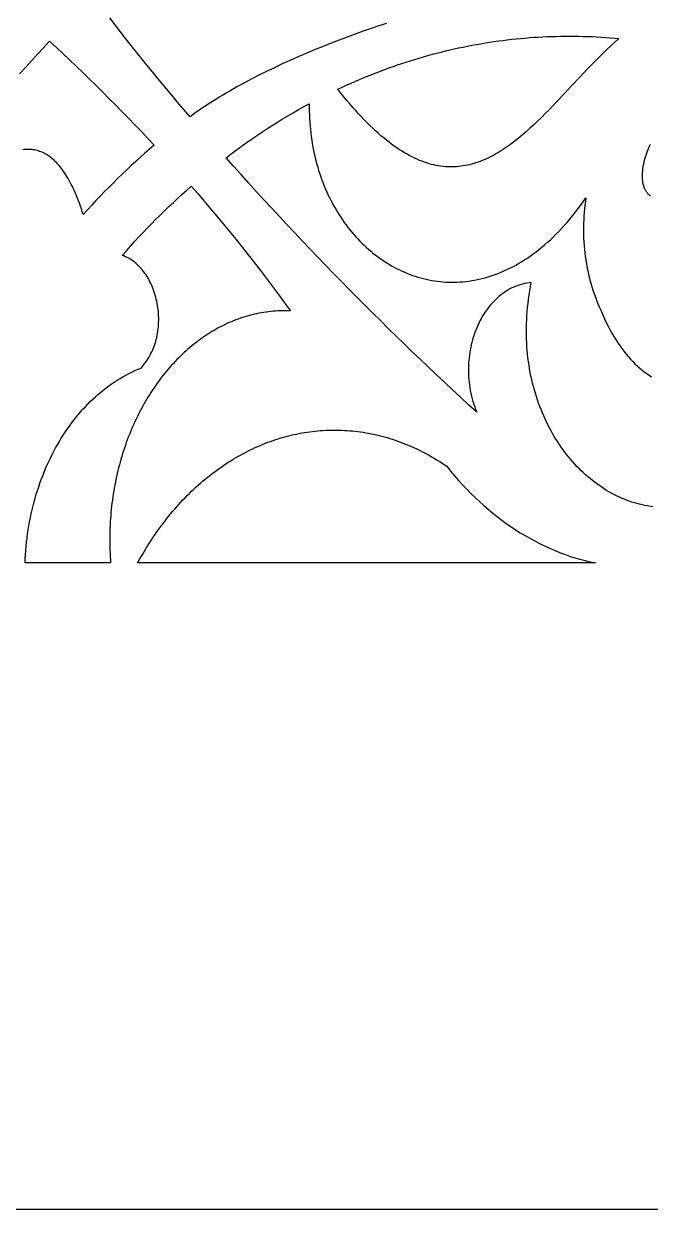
# Model space of a CAD drawing. Extents: x -4950 to -2150, y -1354 to 1346.
# Drawn here: x -3925.2 to -3755.5, y -1354.4 to -1033.4 of the extents above; entities that cross this region are included whole.
import ezdxf

# ---------------------------------------------------------------- set-up
doc = ezdxf.new("R2010")
doc.units = 0
doc.layers.add('LAYER_1', color=18, linetype='CONTINUOUS')

msp = doc.modelspace()

# ---------------------------------------------------------------- linework, layer by layer
at = {"layer": 'LAYER_1'}
for points in [[(-4949.84, -1354.38), (-2149.84, -1354.38), (-2149.84, 1345.62), (-4949.84, 1345.62)], [(-3764.03, -1037.37), (-3765.13, -1038.35), (-3766.22, -1039.34), (-3767.3, -1040.36), (-3768.37, -1041.4), (-3769.44, -1042.46), (-3770.5, -1043.53), (-3771.56, -1044.61), (-3772.61, -1045.7), (-3774.7, -1047.9), (-3776.77, -1050.12), (-3778.84, -1052.33), (-3780.9, -1054.51), (-3781.92, -1055.58), (-3782.95, -1056.65), (-3783.98, -1057.69), (-3785.02, -1058.72), (-3786.05, -1059.73), (-3787.09, -1060.72), (-3788.13, -1061.68), (-3789.17, -1062.61), (-3790.22, -1063.52), (-3791.27, -1064.39), (-3792.32, -1065.23), (-3792.86, -1065.63), (-3793.39, -1066.03), (-3793.92, -1066.42), (-3794.46, -1066.79), (-3794.99, -1067.16), (-3795.53, -1067.51), (-3796.07, -1067.86), (-3796.62, -1068.19), (-3797.16, -1068.52), (-3797.71, -1068.83), (-3798.26, -1069.12), (-3798.81, -1069.41), (-3799.36, -1069.68), (-3799.92, -1069.95), (-3800.48, -1070.19), (-3801.04, -1070.43), (-3801.6, -1070.65), (-3802.17, -1070.85), (-3802.74, -1071.05), (-3803.31, -1071.22), (-3803.88, -1071.39), (-3804.46, -1071.53), (-3805.04, -1071.67), (-3805.62, -1071.78), (-3806.21, -1071.88), (-3806.8, -1071.97), (-3807.39, -1072.03), (-3807.99, -1072.08), (-3808.58, -1072.12), (-3809.19, -1072.13), (-3809.79, -1072.13), (-3810.4, -1072.11), (-3811.02, -1072.07), (-3811.63, -1072.01), (-3812.26, -1071.94), (-3812.88, -1071.84), (-3813.51, -1071.73), (-3814.14, -1071.59), (-3814.78, -1071.44), (-3815.42, -1071.26), (-3816.07, -1071.06), (-3816.71, -1070.85), (-3817.37, -1070.61), (-3818.03, -1070.35), (-3818.69, -1070.07), (-3819.36, -1069.76), (-3820.03, -1069.44), (-3820.7, -1069.09), (-3821.39, -1068.72), (-3822.07, -1068.32), (-3822.76, -1067.9), (-3823.46, -1067.46), (-3824.16, -1066.99), (-3824.87, -1066.5), (-3825.58, -1065.98), (-3826.29, -1065.44), (-3827.02, -1064.88), (-3827.74, -1064.28), (-3828.48, -1063.67), (-3829.21, -1063.02), (-3829.96, -1062.35), (-3830.71, -1061.65), (-3831.46, -1060.93), (-3832.22, -1060.18), (-3832.99, -1059.4), (-3833.76, -1058.59), (-3834.54, -1057.75), (-3835.32, -1056.89), (-3836.12, -1056), (-3836.91, -1055.08), (-3837.72, -1054.12), (-3838.53, -1053.14), (-3839.34, -1052.13), (-3840.16, -1051.09), (-3839.02, -1050.56), (-3837.88, -1050.03), (-3836.73, -1049.52), (-3835.58, -1049.01), (-3834.43, -1048.51), (-3833.27, -1048.03), (-3832.12, -1047.55), (-3830.96, -1047.09), (-3829.8, -1046.64), (-3828.64, -1046.19), (-3827.47, -1045.76), (-3826.31, -1045.33), (-3825.14, -1044.92), (-3823.97, -1044.51), (-3822.8, -1044.12), (-3821.63, -1043.73), (-3820.45, -1043.36), (-3819.27, -1043), (-3818.1, -1042.64), (-3816.92, -1042.3), (-3815.74, -1041.97), (-3814.55, -1041.64), (-3813.37, -1041.33), (-3812.18, -1041.03), (-3811, -1040.74), (-3809.81, -1040.45), (-3808.62, -1040.18), (-3807.43, -1039.92), (-3806.24, -1039.67), (-3805.04, -1039.43), (-3803.85, -1039.2), (-3802.65, -1038.98), (-3801.45, -1038.77), (-3800.26, -1038.57), (-3799.06, -1038.38), (-3797.86, -1038.2), (-3796.66, -1038.03), (-3795.46, -1037.87), (-3794.25, -1037.72), (-3793.05, -1037.58), (-3791.85, -1037.45), (-3790.64, -1037.33), (-3789.44, -1037.23), (-3788.23, -1037.13), (-3787.02, -1037.04), (-3785.82, -1036.97), (-3784.61, -1036.9), (-3783.4, -1036.85), (-3782.19, -1036.8), (-3780.98, -1036.77), (-3779.77, -1036.74), (-3778.56, -1036.73), (-3777.35, -1036.72), (-3776.14, -1036.73), (-3774.93, -1036.75), (-3773.72, -1036.77), (-3772.51, -1036.81), (-3771.3, -1036.86), (-3770.08, -1036.92), (-3768.87, -1036.99), (-3767.66, -1037.07), (-3766.45, -1037.16), (-3765.24, -1037.26)], [(-3924.87, -1179.38), (-3924.82, -1178.23), (-3924.76, -1177.09), (-3924.67, -1175.96), (-3924.57, -1174.83), (-3924.46, -1173.71), (-3924.33, -1172.59), (-3924.18, -1171.48), (-3924.01, -1170.37), (-3923.83, -1169.28), (-3923.64, -1168.19), (-3923.42, -1167.1), (-3923.2, -1166.03), (-3922.95, -1164.96), (-3922.69, -1163.9), (-3922.42, -1162.85), (-3922.13, -1161.81), (-3921.83, -1160.77), (-3921.51, -1159.75), (-3921.18, -1158.73), (-3920.83, -1157.72), (-3920.47, -1156.73), (-3920.09, -1155.74), (-3919.7, -1154.76), (-3919.3, -1153.8), (-3918.88, -1152.84), (-3918.45, -1151.9), (-3918.01, -1150.96), (-3917.55, -1150.04), (-3917.08, -1149.13), (-3916.6, -1148.23), (-3916.1, -1147.35), (-3915.59, -1146.47), (-3915.07, -1145.61), (-3914.53, -1144.77), (-3913.99, -1143.93), (-3913.43, -1143.11), (-3912.86, -1142.3), (-3912.28, -1141.51), (-3911.68, -1140.73), (-3911.08, -1139.97), (-3910.46, -1139.22), (-3909.83, -1138.48), (-3909.19, -1137.76), (-3908.54, -1137.06), (-3907.88, -1136.37), (-3907.21, -1135.69), (-3906.52, -1135.04), (-3905.83, -1134.4), (-3905.13, -1133.77), (-3904.41, -1133.17), (-3903.69, -1132.58), (-3902.96, -1132), (-3902.21, -1131.45), (-3901.46, -1130.91), (-3900.7, -1130.39), (-3899.93, -1129.89), (-3899.15, -1129.41), (-3898.36, -1128.95), (-3897.56, -1128.51), (-3896.75, -1128.08), (-3895.94, -1127.68), (-3895.11, -1127.29), (-3894.28, -1126.93), (-3893.44, -1126.58), (-3893.05, -1126.13), (-3892.67, -1125.67), (-3892.31, -1125.2), (-3891.97, -1124.71), (-3891.64, -1124.22), (-3891.33, -1123.72), (-3891.05, -1123.2), (-3890.77, -1122.68), (-3890.52, -1122.16), (-3890.28, -1121.62), (-3890.06, -1121.08), (-3889.86, -1120.53), (-3889.67, -1119.98), (-3889.5, -1119.42), (-3889.35, -1118.86), (-3889.21, -1118.29), (-3889.09, -1117.72), (-3888.98, -1117.14), (-3888.89, -1116.56), (-3888.82, -1115.99), (-3888.76, -1115.4), (-3888.72, -1114.82), (-3888.69, -1114.24), (-3888.67, -1113.66), (-3888.68, -1113.07), (-3888.69, -1112.49), (-3888.72, -1111.91), (-3888.77, -1111.33), (-3888.82, -1110.76), (-3888.9, -1110.19), (-3888.98, -1109.62), (-3889.08, -1109.05), (-3889.2, -1108.49), (-3889.32, -1107.93), (-3889.46, -1107.38), (-3889.62, -1106.84), (-3889.78, -1106.3), (-3889.96, -1105.77), (-3890.15, -1105.25), (-3890.35, -1104.73), (-3890.57, -1104.22), (-3890.8, -1103.73), (-3891.04, -1103.24), (-3891.29, -1102.76), (-3891.55, -1102.29), (-3891.83, -1101.83), (-3892.11, -1101.39), (-3892.41, -1100.95), (-3892.72, -1100.53), (-3893.04, -1100.13), (-3893.37, -1099.73), (-3893.71, -1099.35), (-3894.06, -1098.99), (-3894.42, -1098.64), (-3894.79, -1098.3), (-3895.17, -1097.98), (-3895.56, -1097.68), (-3895.96, -1097.4), (-3896.37, -1097.13), (-3896.79, -1096.88), (-3897.22, -1096.65), (-3897.66, -1096.44), (-3898.1, -1096.25), (-3898.56, -1096.08), (-3897.44, -1094.82), (-3896.32, -1093.57), (-3895.19, -1092.33), (-3894.05, -1091.1), (-3892.91, -1089.89), (-3891.76, -1088.69), (-3890.6, -1087.5), (-3889.43, -1086.32), (-3888.26, -1085.16), (-3887.08, -1084), (-3885.89, -1082.86), (-3884.7, -1081.74), (-3883.5, -1080.62), (-3882.3, -1079.52), (-3881.08, -1078.43), (-3879.87, -1077.36), (-3878.11, -1079.37), (-3876.36, -1081.4), (-3874.62, -1083.44), (-3872.9, -1085.49), (-3871.18, -1087.56), (-3869.47, -1089.63), (-3867.77, -1091.72), (-3866.09, -1093.83), (-3864.41, -1095.94), (-3862.75, -1098.07), (-3861.09, -1100.21), (-3859.45, -1102.37), (-3857.82, -1104.54), (-3856.2, -1106.72), (-3854.6, -1108.91), (-3853.01, -1111.12), (-3853.68, -1111.1), (-3854.35, -1111.09), (-3855.01, -1111.09), (-3855.68, -1111.11), (-3856.34, -1111.14), (-3857, -1111.17), (-3857.66, -1111.23), (-3858.31, -1111.29), (-3858.96, -1111.36), (-3859.61, -1111.45), (-3860.26, -1111.54), (-3860.9, -1111.65), (-3861.54, -1111.77), (-3862.18, -1111.9), (-3862.82, -1112.04), (-3863.45, -1112.2), (-3864.08, -1112.36), (-3864.7, -1112.53), (-3865.33, -1112.72), (-3865.95, -1112.91), (-3866.56, -1113.12), (-3867.18, -1113.34), (-3867.79, -1113.56), (-3868.39, -1113.8), (-3868.99, -1114.05), (-3869.59, -1114.3), (-3870.19, -1114.57), (-3870.78, -1114.85), (-3871.37, -1115.14), (-3871.95, -1115.43), (-3872.54, -1115.74), (-3873.11, -1116.06), (-3873.68, -1116.39), (-3874.25, -1116.72), (-3874.82, -1117.07), (-3875.38, -1117.42), (-3875.94, -1117.79), (-3876.49, -1118.16), (-3877.04, -1118.54), (-3877.58, -1118.93), (-3878.12, -1119.33), (-3878.65, -1119.74), (-3879.18, -1120.16), (-3879.71, -1120.59), (-3880.23, -1121.02), (-3880.75, -1121.47), (-3881.26, -1121.92), (-3881.77, -1122.38), (-3882.27, -1122.85), (-3882.77, -1123.33), (-3883.26, -1123.81), (-3883.74, -1124.31), (-3884.23, -1124.81), (-3884.7, -1125.32), (-3885.18, -1125.84), (-3885.64, -1126.36), (-3886.1, -1126.89), (-3886.56, -1127.44), (-3887.01, -1127.98), (-3887.45, -1128.54), (-3887.89, -1129.1), (-3888.33, -1129.67), (-3888.75, -1130.25), (-3889.18, -1130.83), (-3889.59, -1131.43), (-3890, -1132.02), (-3890.41, -1132.63), (-3890.81, -1133.24), (-3891.2, -1133.86), (-3891.59, -1134.49), (-3891.97, -1135.12), (-3892.34, -1135.76), (-3892.71, -1136.4), (-3893.07, -1137.05), (-3893.43, -1137.71), (-3893.78, -1138.37), (-3894.12, -1139.04), (-3894.46, -1139.72), (-3894.79, -1140.4), (-3895.11, -1141.09), (-3895.43, -1141.78), (-3895.74, -1142.48), (-3896.04, -1143.18), (-3896.33, -1143.89), (-3896.62, -1144.61), (-3896.91, -1145.33), (-3897.18, -1146.06), (-3897.45, -1146.79), (-3897.71, -1147.52), (-3897.96, -1148.27), (-3898.21, -1149.01), (-3898.45, -1149.76), (-3898.68, -1150.52), (-3898.9, -1151.28), (-3899.12, -1152.05), (-3899.33, -1152.82), (-3899.53, -1153.59), (-3899.73, -1154.37), (-3899.91, -1155.15), (-3900.09, -1155.94), (-3900.26, -1156.73), (-3900.42, -1157.53), (-3900.58, -1158.33), (-3900.73, -1159.13), (-3900.86, -1159.94), (-3900.99, -1160.75), (-3901.12, -1161.56), (-3901.23, -1162.38), (-3901.34, -1163.2), (-3901.43, -1164.03), (-3901.52, -1164.86), (-3901.6, -1165.69), (-3901.68, -1166.52), (-3901.74, -1167.36), (-3901.8, -1168.2), (-3901.84, -1169.05), (-3901.88, -1169.89), (-3901.91, -1170.74), (-3901.93, -1171.6), (-3901.94, -1172.45), (-3901.94, -1173.31), (-3901.93, -1174.17), (-3901.92, -1175.03), (-3901.89, -1175.9), (-3901.86, -1176.76), (-3901.82, -1177.63), (-3901.76, -1178.5), (-3901.7, -1179.38)], [(-3894.38, -1179.37), (-3893.93, -1178.56), (-3893.48, -1177.76), (-3893.02, -1176.96), (-3892.55, -1176.18), (-3892.08, -1175.4), (-3891.6, -1174.63), (-3891.12, -1173.87), (-3890.63, -1173.12), (-3890.14, -1172.38), (-3889.64, -1171.64), (-3889.14, -1170.92), (-3888.62, -1170.2), (-3888.11, -1169.49), (-3887.59, -1168.79), (-3887.06, -1168.11), (-3886.53, -1167.43), (-3885.99, -1166.75), (-3885.45, -1166.09), (-3884.91, -1165.44), (-3884.35, -1164.79), (-3883.8, -1164.16), (-3883.24, -1163.53), (-3882.67, -1162.92), (-3882.1, -1162.31), (-3881.53, -1161.71), (-3880.95, -1161.12), (-3880.36, -1160.54), (-3879.78, -1159.97), (-3879.18, -1159.41), (-3878.59, -1158.85), (-3877.99, -1158.31), (-3877.38, -1157.78), (-3876.77, -1157.25), (-3876.16, -1156.74), (-3875.55, -1156.23), (-3874.93, -1155.74), (-3874.3, -1155.25), (-3873.67, -1154.77), (-3873.04, -1154.3), (-3872.41, -1153.85), (-3871.77, -1153.4), (-3871.13, -1152.96), (-3870.48, -1152.53), (-3869.84, -1152.11), (-3869.18, -1151.7), (-3868.53, -1151.3), (-3867.87, -1150.9), (-3867.21, -1150.52), (-3866.55, -1150.15), (-3865.88, -1149.79), (-3865.21, -1149.43), (-3864.54, -1149.09), (-3863.87, -1148.76), (-3863.19, -1148.44), (-3862.51, -1148.12), (-3861.83, -1147.82), (-3861.14, -1147.52), (-3860.46, -1147.24), (-3859.77, -1146.97), (-3859.08, -1146.7), (-3858.38, -1146.45), (-3857.69, -1146.2), (-3856.99, -1145.97), (-3856.29, -1145.75), (-3855.59, -1145.53), (-3854.89, -1145.33), (-3854.18, -1145.13), (-3853.48, -1144.95), (-3852.77, -1144.77), (-3852.06, -1144.61), (-3851.35, -1144.46), (-3850.64, -1144.31), (-3849.92, -1144.18), (-3849.21, -1144.06), (-3848.49, -1143.95), (-3847.77, -1143.84), (-3847.06, -1143.75), (-3846.34, -1143.67), (-3845.62, -1143.6), (-3844.9, -1143.54), (-3844.18, -1143.49), (-3843.45, -1143.44), (-3842.73, -1143.41), (-3842.01, -1143.4), (-3841.28, -1143.39), (-3840.56, -1143.39), (-3839.83, -1143.4), (-3839.11, -1143.42), (-3838.38, -1143.46), (-3837.66, -1143.5), (-3836.93, -1143.55), (-3836.21, -1143.62), (-3835.48, -1143.69), (-3834.76, -1143.78), (-3834.03, -1143.88), (-3833.31, -1143.98), (-3832.58, -1144.1), (-3831.86, -1144.23), (-3831.14, -1144.37), (-3830.41, -1144.52), (-3829.69, -1144.68), (-3828.97, -1144.85), (-3828.25, -1145.04), (-3827.53, -1145.23), (-3826.81, -1145.44), (-3826.09, -1145.65), (-3825.37, -1145.88), (-3824.65, -1146.11), (-3823.94, -1146.36), (-3823.22, -1146.62), (-3822.51, -1146.89), (-3821.8, -1147.17), (-3821.09, -1147.47), (-3820.38, -1147.77), (-3819.67, -1148.09), (-3818.97, -1148.41), (-3818.26, -1148.75), (-3817.56, -1149.1), (-3816.86, -1149.46), (-3816.16, -1149.83), (-3815.46, -1150.21), (-3814.77, -1150.6), (-3814.08, -1151.01), (-3813.39, -1151.42), (-3812.7, -1151.85), (-3812.01, -1152.29), (-3811.33, -1152.74), (-3810.65, -1153.2), (-3809.6, -1154.5), (-3808.53, -1155.76), (-3807.45, -1157), (-3806.35, -1158.21), (-3805.23, -1159.39), (-3804.1, -1160.54), (-3802.96, -1161.66), (-3801.8, -1162.75), (-3800.62, -1163.81), (-3799.43, -1164.84), (-3798.23, -1165.84), (-3797.01, -1166.81), (-3795.78, -1167.74), (-3794.54, -1168.65), (-3793.28, -1169.52), (-3792.01, -1170.37), (-3790.73, -1171.18), (-3789.44, -1171.96), (-3788.14, -1172.7), (-3786.83, -1173.42), (-3785.51, -1174.1), (-3784.18, -1174.75), (-3782.83, -1175.36), (-3781.48, -1175.95), (-3780.12, -1176.5), (-3778.75, -1177.01), (-3777.38, -1177.49), (-3775.99, -1177.94), (-3774.6, -1178.35), (-3773.2, -1178.73), (-3771.8, -1179.08), (-3770.39, -1179.38)]]:
    msp.add_lwpolyline(points, close=True, dxfattribs=at)
for points in [[(-3826.95, -1033.29), (-3829.04, -1033.96), (-3831.15, -1034.67), (-3833.28, -1035.41), (-3835.43, -1036.17), (-3837.6, -1036.96), (-3839.77, -1037.78), (-3841.96, -1038.62), (-3844.15, -1039.49), (-3846.34, -1040.38), (-3848.52, -1041.29), (-3850.7, -1042.23), (-3852.87, -1043.19), (-3855.02, -1044.17), (-3857.16, -1045.18), (-3859.28, -1046.2), (-3861.37, -1047.24), (-3863.44, -1048.3), (-3865.47, -1049.37), (-3867.47, -1050.47), (-3869.43, -1051.58), (-3870.39, -1052.14), (-3871.34, -1052.7), (-3872.28, -1053.27), (-3873.21, -1053.84), (-3874.13, -1054.42), (-3875.04, -1054.99), (-3875.93, -1055.58), (-3876.8, -1056.16), (-3877.67, -1056.75), (-3878.52, -1057.34), (-3879.35, -1057.93), (-3880.17, -1058.53), (-3883.11, -1055.11), (-3886.03, -1051.66), (-3887.49, -1049.92), (-3888.94, -1048.17), (-3890.39, -1046.41), (-3891.84, -1044.64), (-3893.28, -1042.86), (-3894.73, -1041.06), (-3896.16, -1039.24), (-3897.6, -1037.41), (-3899.03, -1035.56), (-3900.46, -1033.69), (-3901.89, -1031.8)], [(-3926.39, -1046.95), (-3924.73, -1045.19), (-3923.09, -1043.42), (-3921.47, -1041.63), (-3919.86, -1039.84), (-3918.28, -1038.04), (-3916.47, -1039.72), (-3914.66, -1041.41), (-3912.86, -1043.11), (-3911.07, -1044.83), (-3909.27, -1046.55), (-3907.49, -1048.29), (-3905.7, -1050.03), (-3903.93, -1051.79), (-3902.15, -1053.56), (-3900.39, -1055.34), (-3898.62, -1057.13), (-3896.87, -1058.93), (-3895.12, -1060.74), (-3893.38, -1062.56), (-3891.64, -1064.4), (-3889.91, -1066.24), (-3891.17, -1067.32), (-3892.41, -1068.41), (-3893.65, -1069.51), (-3894.89, -1070.63), (-3896.12, -1071.76), (-3897.34, -1072.9), (-3898.55, -1074.05), (-3899.75, -1075.22), (-3900.95, -1076.4), (-3902.14, -1077.6), (-3903.32, -1078.8), (-3904.5, -1080.02), (-3905.67, -1081.26), (-3906.83, -1082.5), (-3907.98, -1083.76), (-3909.12, -1085.03), (-3909.38, -1084.24), (-3909.63, -1083.47), (-3909.89, -1082.72), (-3910.15, -1081.99), (-3910.41, -1081.28), (-3910.68, -1080.59), (-3910.95, -1079.92), (-3911.23, -1079.27), (-3911.5, -1078.64), (-3911.78, -1078.03), (-3912.07, -1077.44), (-3912.35, -1076.86), (-3912.64, -1076.31), (-3912.93, -1075.77), (-3913.22, -1075.25), (-3913.52, -1074.76), (-3913.82, -1074.27), (-3914.12, -1073.81), (-3914.42, -1073.36), (-3914.73, -1072.94), (-3915.04, -1072.52), (-3915.35, -1072.13), (-3915.66, -1071.75), (-3915.97, -1071.39), (-3916.29, -1071.05), (-3916.61, -1070.72), (-3916.93, -1070.41), (-3917.25, -1070.12), (-3917.58, -1069.84), (-3917.9, -1069.58), (-3918.23, -1069.33), (-3918.56, -1069.1), (-3918.89, -1068.89), (-3919.23, -1068.69), (-3919.56, -1068.5), (-3919.9, -1068.33), (-3920.24, -1068.17), (-3920.58, -1068.03), (-3920.92, -1067.91), (-3921.26, -1067.79), (-3921.6, -1067.69), (-3921.95, -1067.61), (-3922.29, -1067.54), (-3922.64, -1067.48), (-3922.99, -1067.44), (-3923.33, -1067.4), (-3923.68, -1067.39), (-3924.03, -1067.38), (-3924.39, -1067.39), (-3924.74, -1067.41), (-3925.09, -1067.44), (-3925.44, -1067.48)], [(-3754.81, -1164.13), (-3755.54, -1164.04), (-3756.26, -1163.93), (-3756.98, -1163.8), (-3757.69, -1163.65), (-3758.41, -1163.48), (-3759.12, -1163.29), (-3759.83, -1163.09), (-3760.53, -1162.87), (-3761.24, -1162.63), (-3761.93, -1162.37), (-3762.63, -1162.1), (-3763.32, -1161.81), (-3764.01, -1161.5), (-3764.69, -1161.17), (-3765.37, -1160.83), (-3766.04, -1160.47), (-3766.71, -1160.1), (-3767.37, -1159.71), (-3768.02, -1159.3), (-3768.67, -1158.88), (-3769.32, -1158.44), (-3769.96, -1157.98), (-3770.59, -1157.51), (-3771.21, -1157.03), (-3771.83, -1156.53), (-3772.44, -1156.01), (-3773.05, -1155.48), (-3773.64, -1154.94), (-3774.23, -1154.38), (-3774.81, -1153.8), (-3775.38, -1153.22), (-3775.95, -1152.61), (-3776.5, -1152), (-3777.05, -1151.37), (-3777.59, -1150.72), (-3778.11, -1150.07), (-3778.63, -1149.39), (-3779.14, -1148.71), (-3779.64, -1148.01), (-3780.13, -1147.3), (-3780.6, -1146.58), (-3781.07, -1145.85), (-3781.53, -1145.1), (-3781.97, -1144.34), (-3782.41, -1143.57), (-3782.83, -1142.79), (-3783.24, -1141.99), (-3783.64, -1141.18), (-3784.03, -1140.37), (-3784.4, -1139.54), (-3784.76, -1138.7), (-3785.11, -1137.84), (-3785.44, -1136.98), (-3785.77, -1136.11), (-3786.08, -1135.23), (-3786.37, -1134.33), (-3786.65, -1133.43), (-3786.92, -1132.51), (-3787.17, -1131.59), (-3787.41, -1130.65), (-3787.63, -1129.71), (-3787.84, -1128.76), (-3788.03, -1127.8), (-3788.21, -1126.82), (-3788.37, -1125.84), (-3788.52, -1124.86), (-3788.65, -1123.86), (-3788.76, -1122.85), (-3788.86, -1121.84), (-3788.94, -1120.81), (-3789, -1119.78), (-3789.05, -1118.74), (-3789.07, -1117.7), (-3789.08, -1116.64), (-3789.08, -1115.58), (-3789.05, -1114.51), (-3789.01, -1113.44), (-3788.95, -1112.35), (-3788.86, -1111.27), (-3788.76, -1110.17), (-3788.64, -1109.07), (-3788.51, -1107.96), (-3788.35, -1106.84), (-3788.17, -1105.72), (-3787.97, -1104.59), (-3787.75, -1103.46), (-3788.37, -1103.52), (-3788.98, -1103.61), (-3789.58, -1103.72), (-3790.18, -1103.86), (-3790.76, -1104.02), (-3791.34, -1104.21), (-3791.9, -1104.42), (-3792.46, -1104.65), (-3793.01, -1104.9), (-3793.55, -1105.17), (-3794.08, -1105.47), (-3794.59, -1105.78), (-3795.1, -1106.12), (-3795.6, -1106.47), (-3796.09, -1106.85), (-3796.56, -1107.24), (-3797.03, -1107.65), (-3797.48, -1108.08), (-3797.92, -1108.53), (-3798.35, -1108.99), (-3798.77, -1109.47), (-3799.18, -1109.97), (-3799.57, -1110.48), (-3799.95, -1111), (-3800.32, -1111.54), (-3800.68, -1112.09), (-3801.02, -1112.66), (-3801.35, -1113.24), (-3801.66, -1113.83), (-3801.96, -1114.43), (-3802.25, -1115.05), (-3802.52, -1115.67), (-3802.78, -1116.31), (-3803.03, -1116.96), (-3803.26, -1117.61), (-3803.47, -1118.28), (-3803.67, -1118.95), (-3803.85, -1119.63), (-3804.02, -1120.32), (-3804.17, -1121.01), (-3804.31, -1121.71), (-3804.43, -1122.42), (-3804.53, -1123.14), (-3804.62, -1123.85), (-3804.69, -1124.58), (-3804.74, -1125.3), (-3804.78, -1126.03), (-3804.79, -1126.77), (-3804.79, -1127.5), (-3804.78, -1128.24), (-3804.74, -1128.98), (-3804.69, -1129.72), (-3804.61, -1130.46), (-3804.52, -1131.21), (-3804.41, -1131.95), (-3804.28, -1132.69), (-3804.14, -1133.43), (-3803.97, -1134.17), (-3803.78, -1134.9), (-3803.57, -1135.63), (-3803.34, -1136.36), (-3803.09, -1137.09), (-3802.83, -1137.81), (-3802.54, -1138.53), (-3804.74, -1136.51), (-3806.93, -1134.49), (-3809.13, -1132.46), (-3811.31, -1130.41), (-3813.5, -1128.36), (-3815.67, -1126.3), (-3817.84, -1124.23), (-3820.01, -1122.16), (-3822.17, -1120.07), (-3824.33, -1117.97), (-3826.48, -1115.87), (-3828.63, -1113.76), (-3830.77, -1111.63), (-3832.9, -1109.5), (-3835.03, -1107.36), (-3837.16, -1105.21), (-3839.28, -1103.06), (-3841.39, -1100.89), (-3843.5, -1098.71), (-3845.61, -1096.53), (-3847.71, -1094.34), (-3849.8, -1092.14), (-3851.89, -1089.93), (-3853.97, -1087.71), (-3856.05, -1085.48), (-3858.12, -1083.24), (-3860.19, -1081), (-3862.25, -1078.75), (-3864.31, -1076.48), (-3866.36, -1074.21), (-3868.4, -1071.93), (-3870.44, -1069.65), (-3869.08, -1068.62), (-3867.71, -1067.6), (-3866.34, -1066.6), (-3864.96, -1065.61), (-3863.57, -1064.64), (-3862.18, -1063.69), (-3860.78, -1062.75), (-3859.37, -1061.83), (-3857.96, -1060.92), (-3856.54, -1060.03), (-3855.11, -1059.15), (-3853.68, -1058.29), (-3852.24, -1057.45), (-3850.8, -1056.62), (-3849.35, -1055.8), (-3847.89, -1055.01), (-3847.9, -1056.03), (-3847.89, -1057.04), (-3847.87, -1058.05), (-3847.82, -1059.05), (-3847.76, -1060.04), (-3847.69, -1061.02), (-3847.6, -1062), (-3847.49, -1062.97), (-3847.37, -1063.93), (-3847.23, -1064.89), (-3847.08, -1065.83), (-3846.92, -1066.77), (-3846.73, -1067.7), (-3846.54, -1068.62), (-3846.33, -1069.54), (-3846.1, -1070.44), (-3845.87, -1071.34), (-3845.61, -1072.22), (-3845.35, -1073.1), (-3845.07, -1073.97), (-3844.77, -1074.83), (-3844.47, -1075.68), (-3844.15, -1076.52), (-3843.82, -1077.35), (-3843.47, -1078.16), (-3843.12, -1078.97), (-3842.75, -1079.77), (-3842.37, -1080.56), (-3841.97, -1081.34), (-3841.57, -1082.1), (-3841.15, -1082.86), (-3840.72, -1083.6), (-3840.28, -1084.34), (-3839.83, -1085.06), (-3839.37, -1085.77), (-3838.9, -1086.47), (-3838.42, -1087.15), (-3837.92, -1087.83), (-3837.42, -1088.49), (-3836.91, -1089.14), (-3836.38, -1089.78), (-3835.85, -1090.41), (-3835.31, -1091.02), (-3834.76, -1091.62), (-3834.2, -1092.2), (-3833.63, -1092.78), (-3833.05, -1093.34), (-3832.46, -1093.88), (-3831.87, -1094.41), (-3831.26, -1094.93), (-3830.65, -1095.44), (-3830.03, -1095.93), (-3829.4, -1096.41), (-3828.77, -1096.87), (-3828.12, -1097.31), (-3827.47, -1097.75), (-3826.82, -1098.17), (-3826.15, -1098.57), (-3825.48, -1098.96), (-3824.81, -1099.33), (-3824.12, -1099.69), (-3823.43, -1100.03), (-3822.74, -1100.35), (-3822.04, -1100.66), (-3821.33, -1100.96), (-3820.62, -1101.23), (-3819.9, -1101.49), (-3819.18, -1101.74), (-3818.45, -1101.97), (-3817.71, -1102.18), (-3816.98, -1102.37), (-3816.24, -1102.55), (-3815.49, -1102.71), (-3814.74, -1102.85), (-3813.98, -1102.97), (-3813.23, -1103.08), (-3812.46, -1103.17), (-3811.7, -1103.24), (-3810.93, -1103.3), (-3810.16, -1103.33), (-3809.39, -1103.35), (-3808.61, -1103.34), (-3807.83, -1103.32), (-3807.05, -1103.28), (-3806.26, -1103.22), (-3805.48, -1103.15), (-3804.69, -1103.05), (-3803.9, -1102.93), (-3803.11, -1102.79), (-3802.32, -1102.64), (-3801.53, -1102.46), (-3800.73, -1102.26), (-3799.94, -1102.05), (-3799.14, -1101.81), (-3798.34, -1101.55), (-3797.55, -1101.27), (-3796.75, -1100.97), (-3795.95, -1100.65), (-3795.16, -1100.31), (-3794.36, -1099.95), (-3793.57, -1099.56), (-3792.77, -1099.16), (-3791.98, -1098.73), (-3791.19, -1098.28), (-3790.4, -1097.81), (-3789.61, -1097.32), (-3788.82, -1096.8), (-3788.03, -1096.26), (-3787.25, -1095.7), (-3786.47, -1095.12), (-3785.69, -1094.51), (-3784.91, -1093.88), (-3784.14, -1093.22), (-3783.37, -1092.55), (-3782.6, -1091.85), (-3781.83, -1091.12), (-3781.07, -1090.38), (-3780.31, -1089.6), (-3779.56, -1088.81), (-3778.81, -1087.99), (-3778.06, -1087.14), (-3777.32, -1086.27), (-3776.58, -1085.38), (-3775.85, -1084.46), (-3775.12, -1083.52), (-3774.4, -1082.55), (-3773.68, -1081.55), (-3772.97, -1080.53), (-3773.11, -1081.52), (-3773.24, -1082.51), (-3773.35, -1083.5), (-3773.44, -1084.49), (-3773.51, -1085.48), (-3773.57, -1086.47), (-3773.61, -1087.46), (-3773.63, -1088.46), (-3773.63, -1089.45), (-3773.61, -1090.44), (-3773.58, -1091.43), (-3773.52, -1092.41), (-3773.45, -1093.4), (-3773.37, -1094.38), (-3773.26, -1095.36), (-3773.14, -1096.33), (-3773, -1097.3), (-3772.84, -1098.27), (-3772.67, -1099.23), (-3772.47, -1100.19), (-3772.27, -1101.14), (-3772.04, -1102.08), (-3771.8, -1103.02), (-3771.53, -1103.95), (-3771.26, -1104.88), (-3770.96, -1105.79), (-3770.65, -1106.7), (-3770.32, -1107.6), (-3769.98, -1108.49), (-3769.61, -1109.37), (-3769.24, -1110.24), (-3768.84, -1111.1), (-3768.39, -1112.18), (-3767.92, -1113.23), (-3767.44, -1114.24), (-3766.96, -1115.23), (-3766.46, -1116.19), (-3765.94, -1117.11), (-3765.42, -1118.01), (-3764.89, -1118.88), (-3764.35, -1119.72), (-3763.79, -1120.53), (-3763.23, -1121.31), (-3762.66, -1122.06), (-3762.08, -1122.79), (-3761.49, -1123.48), (-3760.89, -1124.15), (-3760.29, -1124.8), (-3759.67, -1125.41), (-3759.05, -1126), (-3758.43, -1126.56), (-3757.79, -1127.09), (-3757.15, -1127.6), (-3756.5, -1128.08), (-3755.85, -1128.54), (-3755.19, -1128.97)], [(-3755.45, -1080.03), (-3755.61, -1079.91), (-3755.77, -1079.78), (-3755.92, -1079.64), (-3756.06, -1079.49), (-3756.2, -1079.34), (-3756.33, -1079.18), (-3756.45, -1079.01), (-3756.57, -1078.84), (-3756.68, -1078.66), (-3756.79, -1078.48), (-3756.89, -1078.29), (-3756.99, -1078.09), (-3757.07, -1077.89), (-3757.16, -1077.68), (-3757.23, -1077.47), (-3757.3, -1077.25), (-3757.42, -1076.8), (-3757.52, -1076.33), (-3757.59, -1075.84), (-3757.64, -1075.33), (-3757.67, -1074.8), (-3757.67, -1074.26), (-3757.64, -1073.7), (-3757.59, -1073.12), (-3757.52, -1072.53), (-3757.43, -1071.92), (-3757.3, -1071.3), (-3757.16, -1070.67), (-3756.99, -1070.03), (-3756.8, -1069.38), (-3756.58, -1068.72), (-3756.34, -1068.05), (-3756.08, -1067.37), (-3755.79, -1066.68), (-3755.48, -1065.99)]]:
    msp.add_lwpolyline(points, dxfattribs=at)

doc.saveas('drawing.dxf')
